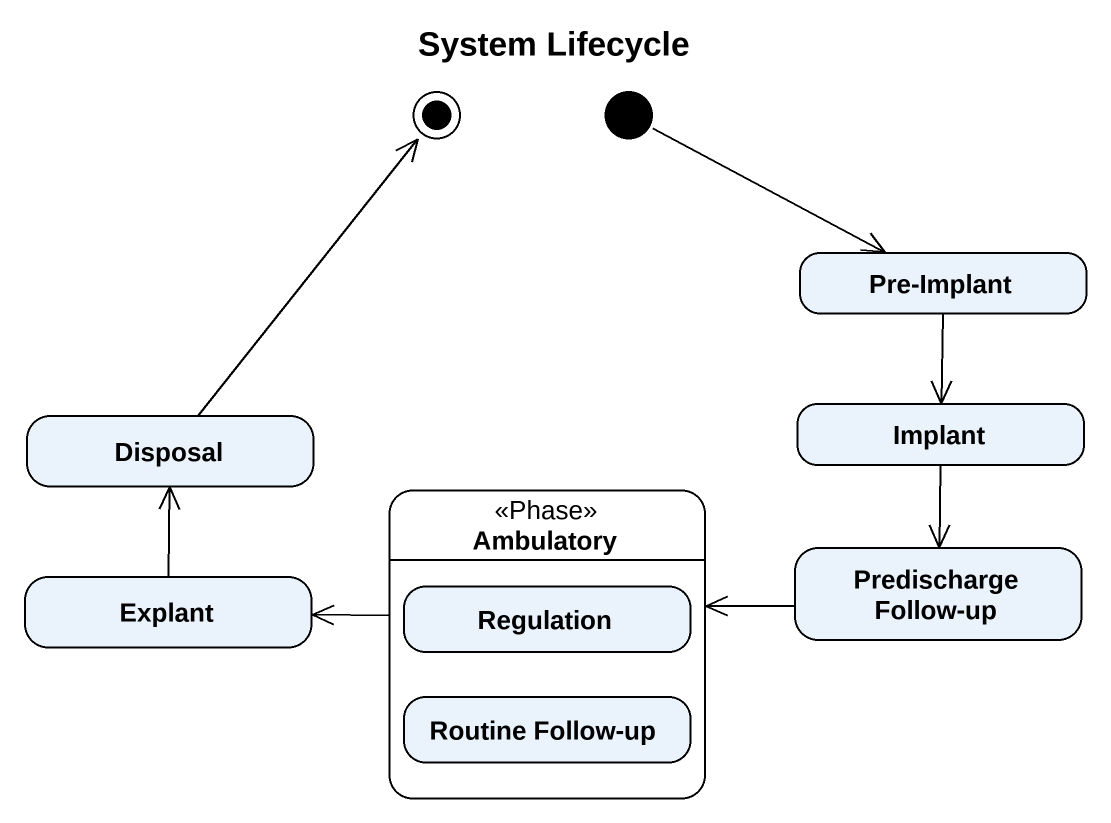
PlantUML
@startuml
title System Lifecycle
hide empty description
state "Pre-Implant" as Pre_Implant
state Disposal
state Implant
state Ambulatory <<Phase>> {
  state Regulation
  state "Routine Follow-up" as Routine_Follow_up
}
state "Predischarge Follow-up" as Predischarge_Follow_up
state Explant
[*] -right-> Pre_Implant
Pre_Implant --> Implant
Implant --> Predischarge_Follow_up
Ambulatory -left-> Explant
Predischarge_Follow_up -left-> Ambulatory
Explant -up-> Disposal
Disposal -up-> [*]
@enduml
